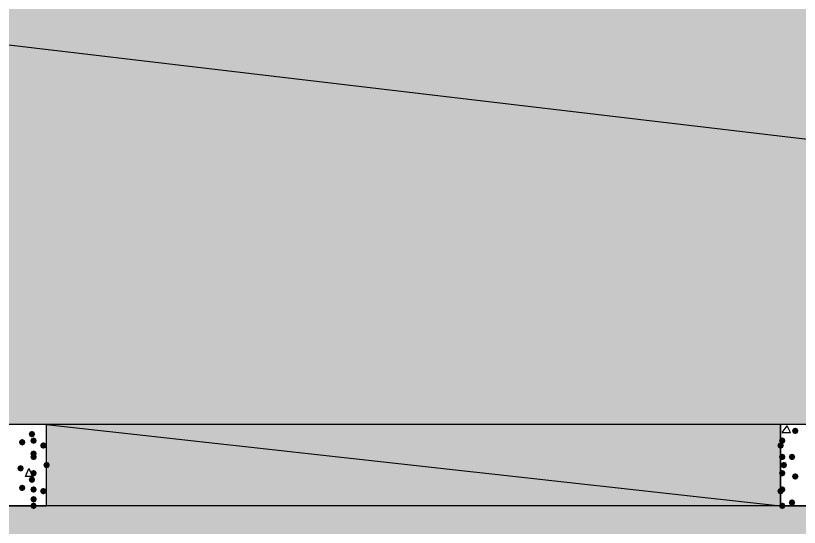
# Model space of a CAD drawing. Header units: millimetres. Extents: x 0 to 420, y 0 to 297.
# Drawn here: x 111.34 to 131.72, y 105.19 to 118.49 of the extents above; entities that cross this region are included whole.
import ezdxf

# ---------------------------------------------------------------- set-up
doc = ezdxf.new("R2010")
doc.units = ezdxf.units.MM
doc.layers.get('0').update_dxf_attribs({"linetype": 'CONTINUOUS'})

msp = doc.modelspace()

# ---------------------------------------------------------------- hatches: boundary and pattern name
at = {"true_color": 0x000008}
h = msp.add_hatch(color=0, dxfattribs=at)
h.paths.add_polyline_path([(194.775667, 126.915333), (33.401, 126.915333), (194.775667, 107.865333)], flags=0)
h.paths.add_polyline_path([(33.401, 126.915333), (194.775667, 107.865333), (33.401, 107.865333)], flags=0)
h = msp.add_hatch(color=0, dxfattribs=at)
h.paths.add_polyline_path([(131.233333, 107.865333), (112.141, 107.865333), (131.233333, 105.748667)], flags=0)
h.paths.add_polyline_path([(112.141, 107.865333), (131.233333, 105.748667), (112.141, 105.748667)], flags=0)
at = {"true_color": 0x000007}
for points in [[(111.844667, 107.611333), (111.819796, 107.551537), (111.76, 107.526667), (111.700204, 107.551537), (111.675333, 107.611333), (111.700204, 107.671129), (111.76, 107.696), (111.819796, 107.671129)], [(131.699, 107.696), (131.674129, 107.636204), (131.614333, 107.611333), (131.554537, 107.636204), (131.529667, 107.696), (131.554537, 107.755796), (131.614333, 107.780667), (131.674129, 107.755796)], [(111.590667, 107.399667), (111.565796, 107.339871), (111.506, 107.315), (111.446204, 107.339871), (111.421333, 107.399667), (111.446204, 107.459462), (111.506, 107.484333), (111.565796, 107.459463)], [(111.887, 107.442), (111.862129, 107.382204), (111.802333, 107.357333), (111.742538, 107.382204), (111.717667, 107.442), (111.742537, 107.501796), (111.802333, 107.526667), (111.862129, 107.501796)], [(131.360333, 107.442), (131.335463, 107.382204), (131.275667, 107.357333), (131.215871, 107.382204), (131.191, 107.442), (131.215871, 107.501796), (131.275667, 107.526667), (131.335462, 107.501796)], [(112.141, 107.315), (112.116129, 107.255204), (112.056333, 107.230333), (111.996537, 107.255204), (111.971667, 107.315), (111.996537, 107.374796), (112.056333, 107.399667), (112.116129, 107.374796)], [(131.318, 107.315), (131.293129, 107.255204), (131.233333, 107.230333), (131.173537, 107.255204), (131.148667, 107.315), (131.173537, 107.374796), (131.233333, 107.399667), (131.293129, 107.374796)], [(111.887, 107.103333), (111.862129, 107.043538), (111.802333, 107.018667), (111.742538, 107.043538), (111.717667, 107.103333), (111.742537, 107.163129), (111.802333, 107.188), (111.862129, 107.163129)], [(111.887, 107.018667), (111.862129, 106.958871), (111.802333, 106.934), (111.742538, 106.958871), (111.717667, 107.018667), (111.742537, 107.078462), (111.802333, 107.103333), (111.862129, 107.078463)], [(131.360333, 107.018667), (131.335463, 106.958871), (131.275667, 106.934), (131.215871, 106.958871), (131.191, 107.018667), (131.215871, 107.078462), (131.275667, 107.103333), (131.335462, 107.078463)], [(131.614333, 107.018667), (131.589463, 106.958871), (131.529667, 106.934), (131.469871, 106.958871), (131.445, 107.018667), (131.469871, 107.078462), (131.529667, 107.103333), (131.589462, 107.078463)], [(112.225667, 106.807), (112.200796, 106.747204), (112.141, 106.722333), (112.081204, 106.747204), (112.056333, 106.807), (112.081204, 106.866796), (112.141, 106.891667), (112.200796, 106.866796)], [(131.402667, 106.807), (131.377796, 106.747204), (131.318, 106.722333), (131.258204, 106.747204), (131.233333, 106.807), (131.258204, 106.866796), (131.318, 106.891667), (131.377796, 106.866796)], [(111.548333, 106.722333), (111.523463, 106.662537), (111.463667, 106.637667), (111.403871, 106.662537), (111.379, 106.722333), (111.403871, 106.782129), (111.463667, 106.807), (111.523462, 106.782129)], [(111.887, 106.595333), (111.862129, 106.535538), (111.802333, 106.510667), (111.742538, 106.535538), (111.717667, 106.595333), (111.742537, 106.655129), (111.802333, 106.68), (111.862129, 106.655129)], [(131.360333, 106.595333), (131.335463, 106.535538), (131.275667, 106.510667), (131.215871, 106.535538), (131.191, 106.595333), (131.215871, 106.655129), (131.275667, 106.68), (131.335462, 106.655129)], [(111.844667, 106.426), (111.819796, 106.366204), (111.76, 106.341333), (111.700204, 106.366204), (111.675333, 106.426), (111.700204, 106.485796), (111.76, 106.510667), (111.819796, 106.485796)], [(131.699, 106.510667), (131.674129, 106.450871), (131.614333, 106.426), (131.554537, 106.450871), (131.529667, 106.510667), (131.554537, 106.570462), (131.614333, 106.595333), (131.674129, 106.570463)], [(111.590667, 106.214333), (111.565796, 106.154537), (111.506, 106.129667), (111.446204, 106.154537), (111.421333, 106.214333), (111.446204, 106.274129), (111.506, 106.299), (111.565796, 106.274129)], [(111.887, 106.172), (111.862129, 106.112204), (111.802333, 106.087333), (111.742538, 106.112204), (111.717667, 106.172), (111.742537, 106.231796), (111.802333, 106.256667), (111.862129, 106.231796)], [(112.141, 106.129667), (112.116129, 106.069871), (112.056333, 106.045), (111.996537, 106.069871), (111.971667, 106.129667), (111.996537, 106.189462), (112.056333, 106.214333), (112.116129, 106.189463)], [(131.318, 106.129667), (131.293129, 106.069871), (131.233333, 106.045), (131.173537, 106.069871), (131.148667, 106.129667), (131.173537, 106.189462), (131.233333, 106.214333), (131.293129, 106.189463)], [(131.360333, 106.172), (131.335463, 106.112204), (131.275667, 106.087333), (131.215871, 106.112204), (131.191, 106.172), (131.215871, 106.231796), (131.275667, 106.256667), (131.335462, 106.231796)], [(111.887, 105.918), (111.862129, 105.858204), (111.802333, 105.833333), (111.742538, 105.858204), (111.717667, 105.918), (111.742537, 105.977796), (111.802333, 106.002667), (111.862129, 105.977796)], [(111.887, 105.748667), (111.862129, 105.688871), (111.802333, 105.664), (111.742538, 105.688871), (111.717667, 105.748667), (111.742537, 105.808462), (111.802333, 105.833333), (111.862129, 105.808463)], [(131.360333, 105.748667), (131.335463, 105.688871), (131.275667, 105.664), (131.215871, 105.688871), (131.191, 105.748667), (131.215871, 105.808462), (131.275667, 105.833333), (131.335462, 105.808463)], [(131.614333, 105.833333), (131.589463, 105.773538), (131.529667, 105.748667), (131.469871, 105.773538), (131.445, 105.833333), (131.469871, 105.893129), (131.529667, 105.918), (131.589462, 105.893129)]]:
    msp.add_hatch(color=0, dxfattribs=at).paths.add_polyline_path(points, flags=0)
at = {"true_color": 0x000008}
h = msp.add_hatch(color=0, dxfattribs=at)
h.paths.add_polyline_path([(379.518333, 105.748667), (33.401, 105.748667), (379.518333, 86.656333)], flags=0)
h.paths.add_polyline_path([(33.401, 105.748667), (379.518333, 86.656333), (33.401, 86.656333)], flags=0)

# ---------------------------------------------------------------- linework, layer by layer
at = {"color": 0, "true_color": 0x000008}
for points in [[(194.775667, 126.915333), (33.401, 126.915333), (194.775667, 107.865333)], [(33.401, 126.915333), (194.775667, 107.865333), (33.401, 107.865333)], [(131.233333, 107.865333), (112.141, 107.865333), (131.233333, 105.748667)], [(112.141, 107.865333), (131.233333, 105.748667), (112.141, 105.748667)], [(379.518333, 105.748667), (33.401, 105.748667), (379.518333, 86.656333)]]:
    msp.add_lwpolyline(points, close=True, dxfattribs=at)
at = {"color": 0, "true_color": 0x000007}
for points in [[(110.024333, 107.865333), (110.024333, 105.748667), (112.141, 105.748667), (112.141, 107.865333)], [(131.233333, 107.865333), (131.233333, 105.748667), (133.35, 105.748667), (133.35, 107.865333)]]:
    msp.add_lwpolyline(points, close=True, dxfattribs=at)
for points in [[(131.275667, 107.653667), (131.402667, 107.823)], [(131.275667, 107.653667), (131.487333, 107.653667)], [(131.487333, 107.653667), (131.402667, 107.823)], [(111.802333, 106.510667), (111.590667, 106.510667), (111.675333, 106.722333)], [(111.802333, 106.510667), (111.675333, 106.722333)]]:
    msp.add_lwpolyline(points, dxfattribs=at)

doc.saveas('drawing.dxf')
